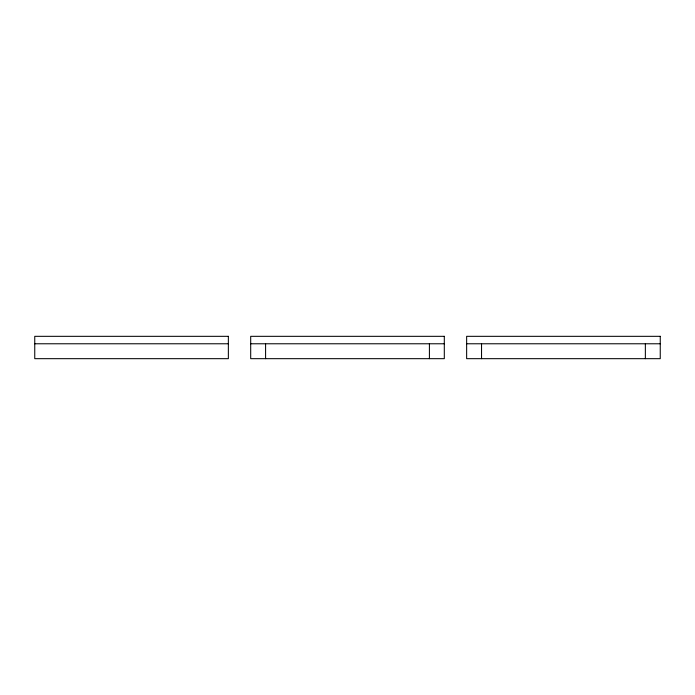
<?xml version="1.0" encoding="UTF-8"?>
<svg xmlns="http://www.w3.org/2000/svg" width="695" height="695" viewBox="0 0 695 695"><rect width="100%" height="100%" fill="white"/><g stroke="black" fill="none" stroke-linecap="round" stroke-linejoin="round"><path stroke-width="1.04" d="M34.75 343.773L228.36 343.773M250.695 343.773L444.305 343.773M466.64 343.773L660.25 343.773M645.36 343.773L645.36 358.672M481.539 343.773L481.539 358.672M429.414 343.773L429.414 358.672M265.586 343.773L265.586 358.672M228.36 336.328L34.75 336.328L34.75 358.672L228.36 358.672L228.36 336.328M444.305 336.328L250.695 336.328L250.695 358.672L444.305 358.672L444.305 336.328M660.25 336.328L466.64 336.328L466.64 358.672L660.25 358.672L660.25 336.328"/></g></svg>
